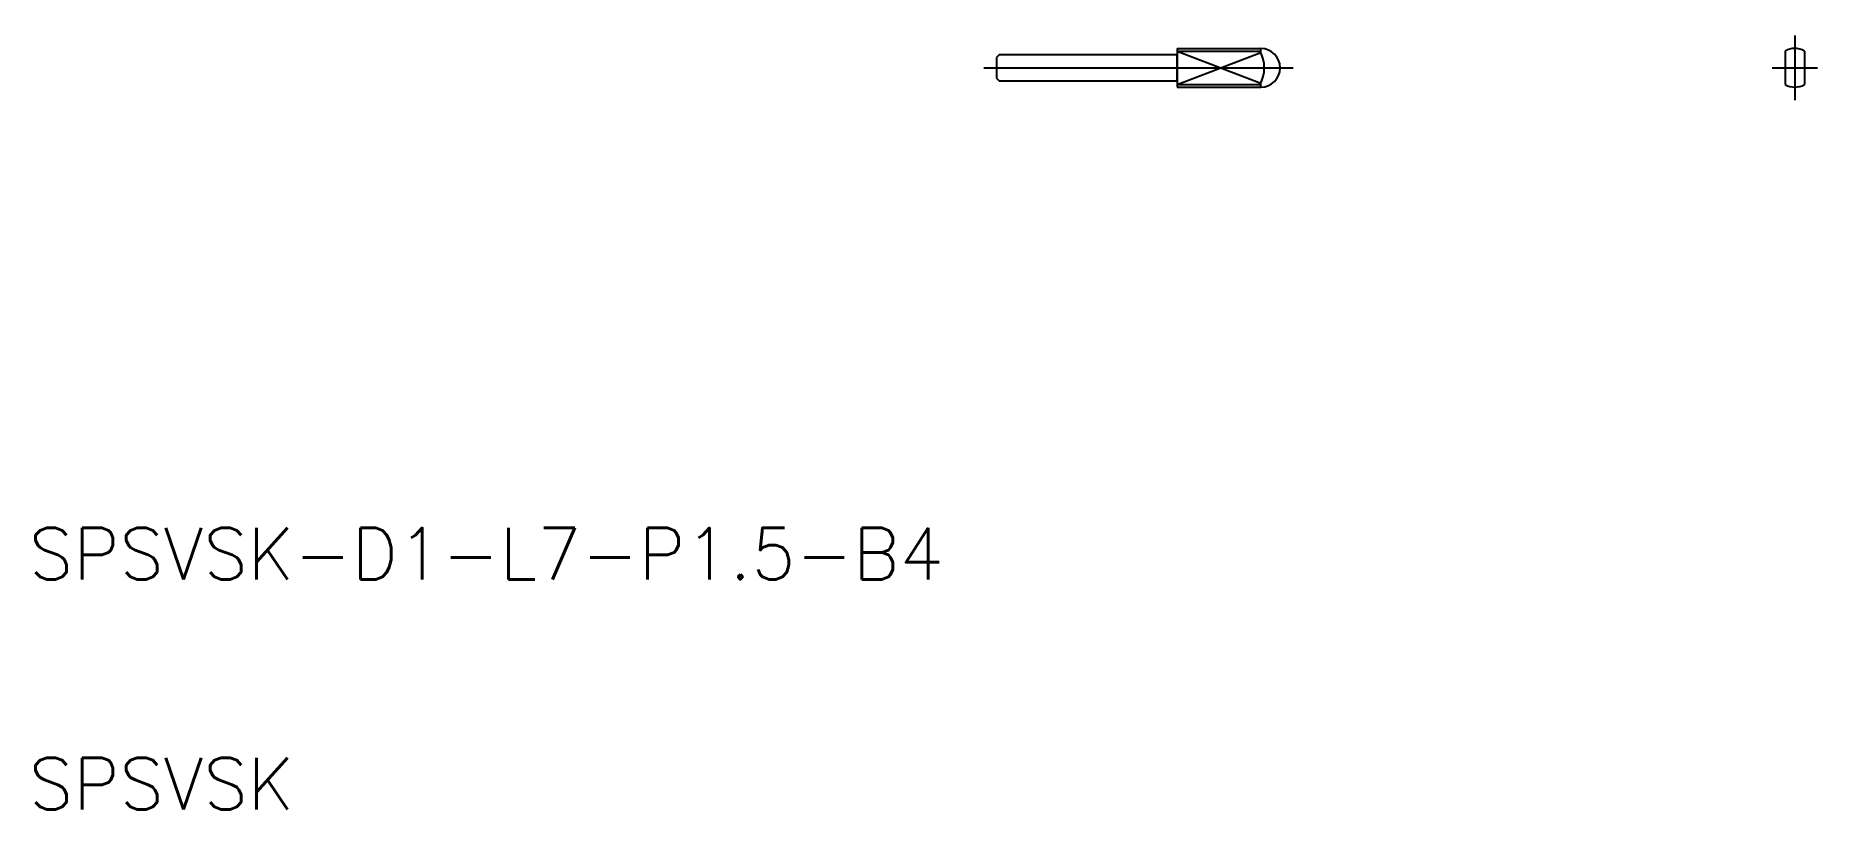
# Model space of a CAD drawing. Extents: x 157.4 to 226.6, y 117.2 to 147.3.
import ezdxf

# ---------------------------------------------------------------- set-up
doc = ezdxf.new("R2010")
doc.units = 0
doc.linetypes.add('CENTER', pattern=[17.5, 13, -1.5, 1.5, -1.5])
doc.layers.get('0').update_dxf_attribs({"linetype": 'CONTINUOUS'})
doc.layers.add('CENTER', color=1, linetype='CENTER')
doc.styles.get("Standard").update_dxf_attribs({"font": 'txt.shx', "bigfont": '@extfont2.shx'})

msp = doc.modelspace()

# ---------------------------------------------------------------- linework, layer by layer
at = {"color": 7, "linetype": 'CONTINUOUS'}
for p, q in [((201.719, 146.789), (201.719, 145.289)), ((201.719, 146.789), (204.969, 146.789)), ((204.969, 146.632), (204.969, 146.789)), ((225.312, 146.689), (225.312, 145.39)), ((226.062, 146.689), (226.062, 145.39)), ((194.819, 146.539), (194.719, 146.439)), ((194.719, 146.439), (194.719, 145.639)), ((201.719, 146.539), (194.819, 146.539)), ((201.719, 145.539), (201.719, 146.539)), ((194.719, 145.639), (194.819, 145.539)), ((194.819, 145.539), (201.719, 145.539)), ((201.719, 145.289), (204.969, 145.289)), ((204.969, 145.289), (204.969, 145.447))]:
    msp.add_line(p, q, dxfattribs=at)
at = {"color": 3, "linetype": 'CONTINUOUS'}
for p, q in [((201.719, 146.689), (204.94, 146.689)), ((201.719, 146.689), (204.967, 145.443)), ((201.719, 145.39), (204.967, 146.636)), ((201.719, 145.39), (204.94, 145.39))]:
    msp.add_line(p, q, dxfattribs=at)
msp.add_arc((203.741, 146.039), 1.364, 331.55432, 28.44568, dxfattribs=at)
at = {"color": 7, "linetype": 'CONTINUOUS'}
for centre, start, end in [((204.969, 146.039), 270, 90), ((225.687, 146.039), 60, 120), ((225.687, 146.039), 240, 300)]:
    msp.add_arc(centre, 0.75, start, end, dxfattribs=at)
at = {"layer": 'CENTER', "color": 1, "linetype": 'CENTER'}
for p, q in [((225.687, 147.289), (225.687, 144.789)), ((194.219, 146.039), (206.219, 146.039)), ((224.812, 146.039), (226.562, 146.039))]:
    msp.add_line(p, q, dxfattribs=at)

# ---------------------------------------------------------------- texts
at = {"color": 7, "linetype": 'CONTINUOUS'}
for s, p in [('SPSVSK-D1-L7-P1.5-B4', (157.177, 126.175)), ('SPSVSK', (157.177, 117.248))]:
    msp.add_text(s, height=2, dxfattribs=at).set_placement(p)

doc.saveas('drawing.dxf')
